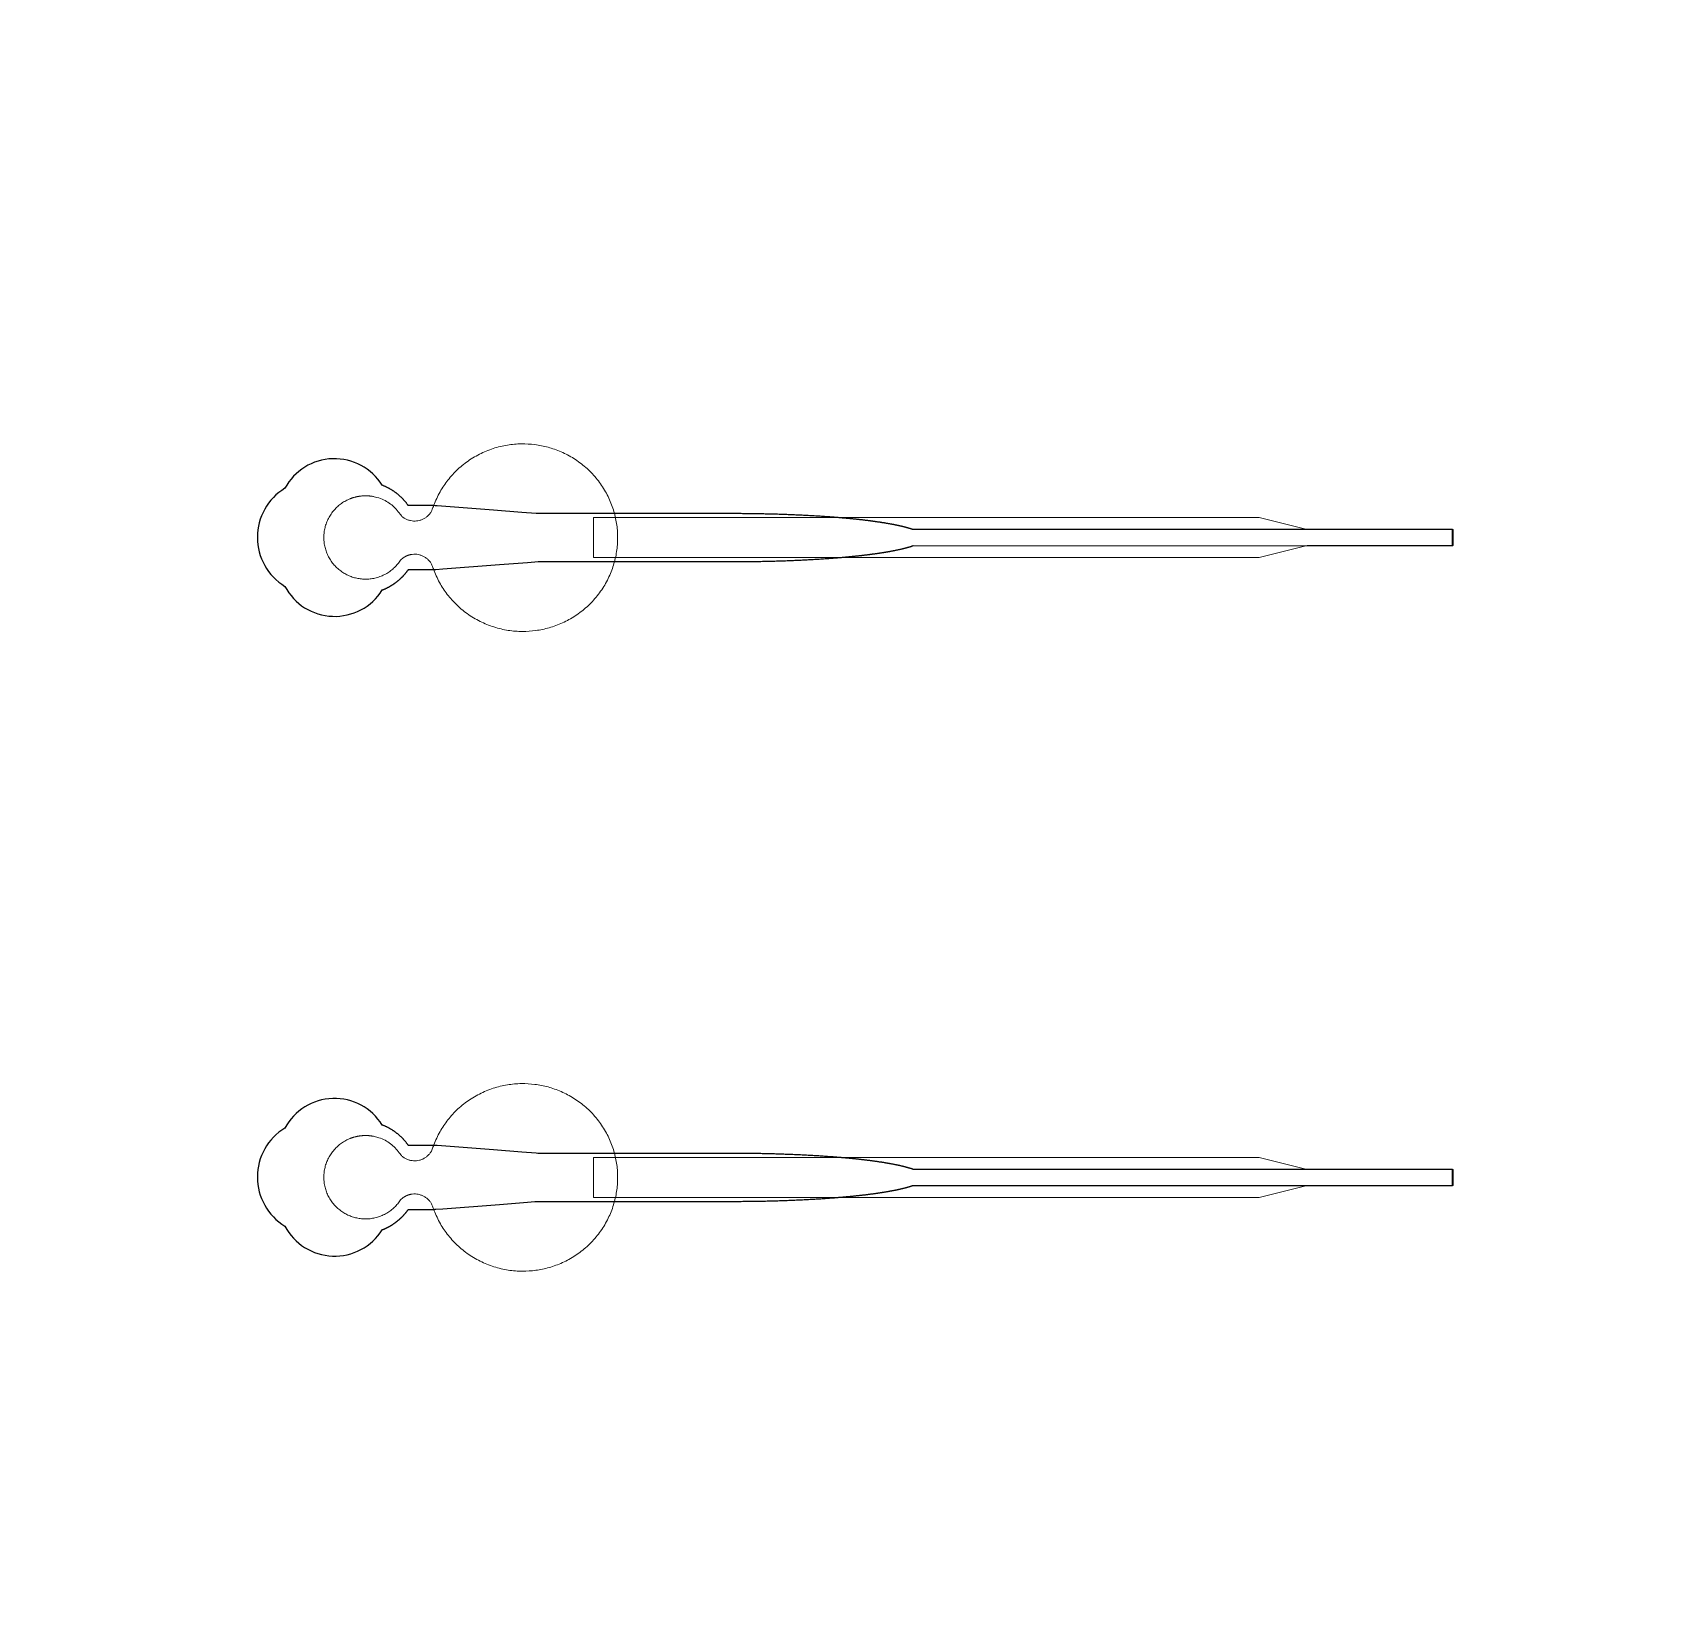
# Model space of a CAD drawing. Header units: inches. Extents: x -52997 to 52003, y -52254 to 52746.
# Drawn here: x 17342 to 22411, y -1513 to 3389 of the extents above; entities that cross this region are included whole.
import ezdxf

# ---------------------------------------------------------------- set-up
doc = ezdxf.new("R2010")
doc.units = ezdxf.units.IN
doc.header["$MEASUREMENT"] = 0
doc.layers.add('1', color=1, linetype='Continuous')
doc.layers.add('2', color=140, linetype='Continuous', lineweight=0)
doc.layers.add('3', color=90, linetype='Continuous', lineweight=0)

msp = doc.modelspace()

# ---------------------------------------------------------------- linework, layer by layer
at = {"layer": '1'}
for points in [[(-16283.4, -47485.7), (0, -47485.7), (16283.4, -47485.7, 5.999107)], [(-16250, -47285.7), (0, -47285.7), (16250, -47285.7, 5.986812)], [(-13685.8, -45485.7), (0, -45485.7), (13685.8, -45485.7, 6.794322)], [(18435, 1646.4), (18435.3, 1646.6), (18436.2, 1646.9), (18437, 1647.2), (18437.9, 1647.6), (18438.7, 1647.9), (18439.6, 1648.2), (18440.4, 1648.6), (18441.3, 1649), (18442.1, 1649.3), (18443, 1649.7), (18443.8, 1650.1), (18444.7, 1650.5), (18445.5, 1650.9), (18446.4, 1651.3), (18447.3, 1651.7), (18448.1, 1652.1), (18449, 1652.5), (18449.8, 1652.9), (18450.7, 1653.4), (18451.5, 1653.8), (18452.4, 1654.2), (18453.3, 1654.7), (18454.1, 1655.1), (18455, 1655.6), (18455.8, 1656.1), (18456.7, 1656.5), (18457.5, 1657), (18458.4, 1657.5), (18459.3, 1658), (18460.1, 1658.5), (18461, 1659), (18461.8, 1659.5), (18462.7, 1660), (18463.5, 1660.5), (18464.4, 1661), (18465.2, 1661.6), (18466.1, 1662.1), (18466.9, 1662.7), (18467.8, 1663.2), (18468.6, 1663.8), (18469.4, 1664.3), (18470.3, 1664.9), (18471.1, 1665.4), (18471.9, 1666), (18472.8, 1666.6), (18473.6, 1667.2), (18474.4, 1667.8), (18475.3, 1668.4), (18476.1, 1669), (18476.9, 1669.6), (18477.7, 1670.2), (18478.5, 1670.8), (18479.3, 1671.4), (18480.1, 1672), (18480.9, 1672.7), (18481.8, 1673.3), (18482.5, 1673.9), (18483.3, 1674.6), (18484.1, 1675.2), (18484.9, 1675.9), (18485.7, 1676.5), (18486.5, 1677.2), (18487.3, 1677.8), (18488, 1678.5), (18488.8, 1679.2), (18489.6, 1679.9), (18490.3, 1680.5), (18491.1, 1681.2), (18491.8, 1681.9), (18492.6, 1682.6), (18493.3, 1683.3), (18494.1, 1684), (18494.8, 1684.7), (18495.5, 1685.4), (18496.3, 1686.1), (18497, 1686.8), (18497.7, 1687.5), (18498.4, 1688.3), (18499.1, 1689), (18499.8, 1689.7), (18500.5, 1690.4), (18501.2, 1691.2), (18501.9, 1691.9), (18502.6, 1692.6), (18503.2, 1693.4), (18503.9, 1694.1), (18504.6, 1694.8), (18505.2, 1695.6), (18505.9, 1696.3), (18506.5, 1697.1), (18507.1, 1697.8), (18507.8, 1698.6), (18508.4, 1699.3), (18509, 1700.1), (18509.6, 1700.9), (18510.3, 1701.6), (18510.9, 1702.4), (18511.5, 1703.1), (18512, 1703.9), (18512.6, 1704.7), (18513.2, 1705.4), (18513.8, 1706.2), (18514.3, 1707), (18514.9, 1707.7), (18515.5, 1708.5), (18516, 1709.3), (18516.5, 1710), (18560.1, 1710), (18581.9, 1710), (18592.8, 1710), (18595.6, 1710), (18596.9, 1710), (18597, 1710), (18597, 1710), (18597, 1710), (18597, 1710), (18597, 1710.1), (18597.1, 1710.1), (18597.4, 1710.1), (18598.1, 1710.1), (18599.5, 1710.2), (18602.3, 1710.5), (18624.3, 1712.1), (18801, 1725.7), (18889.3, 1732.5), (18911.4, 1734.2), (18922.4, 1735), (18922.8, 1735), (18922.9, 1735), (18922.9, 1735), (18922.9, 1735), (18923, 1735), (18923.4, 1735), (19183.9, 1735), (19190.2, 1735), (19202.8, 1735), (19303.3, 1735), (19504.3, 1735), (19516.9, 1735), (19523.1, 1735), (19526.3, 1735), (19527.9, 1735), (19528.2, 1735), (19528.4, 1735), (19528.5, 1735), (19528.6, 1735), (19528.6, 1735), (19528.6, 1735), (19529.2, 1735), (19533.8, 1735.1), (19538.4, 1735.1), (19543, 1735.1), (19547.6, 1735.1), (19552.3, 1735.1), (19556.9, 1735.1), (19561.6, 1735.2), (19566.3, 1735.2), (19571, 1735.2), (19575.7, 1735.3), (19580.4, 1735.3), (19585.1, 1735.4), (19589.9, 1735.4), (19594.6, 1735.5), (19599.3, 1735.6), (19604.1, 1735.6), (19608.9, 1735.7), (19613.7, 1735.8), (19618.4, 1735.9), (19623.2, 1736), (19628, 1736.1), (19632.8, 1736.2), (19637.6, 1736.3), (19642.4, 1736.4), (19647.3, 1736.5), (19652.1, 1736.7), (19656.9, 1736.8), (19661.7, 1736.9), (19666.6, 1737.1), (19671.4, 1737.2), (19676.2, 1737.4), (19681.1, 1737.5), (19685.9, 1737.7), (19690.7, 1737.8), (19695.6, 1738), (19700.4, 1738.2), (19705.2, 1738.4), (19710, 1738.6), (19714.9, 1738.8), (19719.7, 1739), (19724.5, 1739.2), (19729.3, 1739.4), (19734.1, 1739.6), (19738.9, 1739.8), (19743.7, 1740), (19748.5, 1740.3), (19753.3, 1740.5), (19758, 1740.7), (19762.8, 1741), (19767.5, 1741.3), (19772.3, 1741.5), (19777, 1741.8), (19781.7, 1742), (19786.4, 1742.3), (19791.1, 1742.6), (19795.8, 1742.9), (19800.5, 1743.2), (19805.1, 1743.5), (19809.8, 1743.8), (19814.4, 1744.1), (19819, 1744.4), (19823.6, 1744.7), (19828.2, 1745.1), (19830.4, 1745.2), (19832.7, 1745.4), (19835, 1745.6), (19837.3, 1745.7), (19839.5, 1745.9), (19841.8, 1746.1), (19844, 1746.2), (19846.3, 1746.4), (19848.5, 1746.6), (19850.7, 1746.8), (19853, 1747), (19855.2, 1747.1), (19857.4, 1747.3), (19859.6, 1747.5), (19861.8, 1747.7), (19864.1, 1747.9), (19866.3, 1748.1), (19868.4, 1748.2), (19870.6, 1748.4), (19872.8, 1748.6), (19875, 1748.8), (19877.2, 1749), (19879.3, 1749.2), (19881.5, 1749.4), (19883.6, 1749.6), (19885.8, 1749.8), (19887.9, 1750), (19890, 1750.2), (19892.2, 1750.4), (19894.3, 1750.6), (19896.4, 1750.8), (19898.5, 1751), (19900.6, 1751.2), (19902.7, 1751.4), (19904.8, 1751.6), (19906.8, 1751.8), (19908.9, 1752), (19911, 1752.3), (19913, 1752.5), (19915.1, 1752.7), (19917.1, 1752.9), (19919.2, 1753.1), (19921.2, 1753.3), (19923.2, 1753.6), (19925.2, 1753.8), (19927.2, 1754), (19929.2, 1754.2), (19931.2, 1754.4), (19933.2, 1754.7), (19935.2, 1754.9), (19937.1, 1755.1), (19939.1, 1755.3), (19941, 1755.6), (19943, 1755.8), (19944.9, 1756), (19946.8, 1756.3), (19948.7, 1756.5), (19950.7, 1756.7), (19952.6, 1757), (19954.4, 1757.2), (19956.3, 1757.5), (19958.2, 1757.7), (19960.1, 1757.9), (19961.9, 1758.2), (19963.8, 1758.4), (19965.6, 1758.7), (19967.4, 1758.9), (19969.3, 1759.1), (19971.1, 1759.4), (19972.9, 1759.6), (19974.7, 1759.9), (19976.5, 1760.1), (19978.2, 1760.4), (19980, 1760.6), (19981.8, 1760.9), (19983.5, 1761.1), (19985.2, 1761.4), (19987, 1761.7), (19988.7, 1761.9), (19990.4, 1762.2), (19992.1, 1762.4), (19993.8, 1762.7), (19995.5, 1762.9), (19997.2, 1763.2), (19998.8, 1763.5), (20000.5, 1763.7), (20002.1, 1764), (20003.7, 1764.2), (20005.4, 1764.5), (20007, 1764.8), (20008.6, 1765), (20010.2, 1765.3), (20011.8, 1765.6), (20013.3, 1765.8), (20014.9, 1766.1), (20016.5, 1766.4), (20018, 1766.7), (20019.5, 1766.9), (20021, 1767.2), (20022.6, 1767.5), (20024.1, 1767.7), (20025.6, 1768), (20027, 1768.3), (20028.5, 1768.6), (20030, 1768.8), (20031.4, 1769.1), (20032.9, 1769.4), (20034.3, 1769.7), (20035.7, 1770), (20037.1, 1770.2), (20038.5, 1770.5), (20039.9, 1770.8), (20041.3, 1771.1), (20042.6, 1771.4), (20044, 1771.6), (20045.3, 1771.9), (20046.7, 1772.2), (20048, 1772.5), (20049.3, 1772.8), (20050.6, 1773.1), (20051.9, 1773.4), (20053.2, 1773.6), (20054.4, 1773.9), (20055.7, 1774.2), (20057, 1774.5), (20058.2, 1774.8), (20059.4, 1775.1), (20060.6, 1775.4), (20061.8, 1775.7), (20063, 1776), (20064.2, 1776.2), (20065.4, 1776.5), (20066.5, 1776.8), (20067.7, 1777.1), (20068.8, 1777.4), (20069.9, 1777.7), (20071.1, 1778), (20072.2, 1778.3), (20073.3, 1778.6), (20074.3, 1778.9), (20075.4, 1779.2), (20076.5, 1779.5), (20077.5, 1779.8), (20078.6, 1780.1), (20079.6, 1780.4), (20080.6, 1780.7), (20081.6, 1781), (20082.6, 1781.2), (20083.6, 1781.5), (20084.6, 1781.8), (20085.5, 1782.1), (20086.5, 1782.4), (20087.4, 1782.7), (20088.3, 1783), (20089.3, 1783.3), (20090.2, 1783.6), (20091.1, 1783.9), (20091.9, 1784.2), (20092.8, 1784.5), (20094.2, 1785), (21779.9, 1784.8), (21779.9, 1835), (20094.3, 1835), (20094, 1835.1), (20093.2, 1835.4), (20092.3, 1835.8), (20091.4, 1836.1), (20090.5, 1836.4), (20089.6, 1836.7), (20088.7, 1837), (20087.8, 1837.3), (20086.8, 1837.6), (20085.9, 1837.8), (20084.9, 1838.1), (20083.9, 1838.4), (20083, 1838.7), (20082, 1839), (20081, 1839.3), (20079.9, 1839.6), (20078.9, 1839.9), (20077.9, 1840.2), (20076.8, 1840.5), (20075.8, 1840.8), (20074.7, 1841.1), (20073.6, 1841.4), (20072.5, 1841.7), (20071.4, 1842), (20070.3, 1842.3), (20069.2, 1842.6), (20068, 1842.9), (20066.9, 1843.2), (20065.7, 1843.5), (20064.6, 1843.8), (20063.4, 1844.1), (20062.2, 1844.4), (20061, 1844.6), (20059.8, 1844.9), (20058.5, 1845.2), (20057.3, 1845.5), (20056.1, 1845.8), (20054.8, 1846.1), (20053.5, 1846.4), (20052.3, 1846.7), (20051, 1847), (20049.7, 1847.2), (20048.4, 1847.5), (20047, 1847.8), (20045.7, 1848.1), (20044.3, 1848.4), (20043, 1848.7), (20041.6, 1848.9), (20040.3, 1849.2), (20038.9, 1849.5), (20037.5, 1849.8), (20036.1, 1850.1), (20034.6, 1850.3), (20033.2, 1850.6), (20031.8, 1850.9), (20030.3, 1851.2), (20028.9, 1851.5), (20027.4, 1851.7), (20025.9, 1852), (20024.4, 1852.3), (20022.9, 1852.6), (20021.4, 1852.8), (20019.9, 1853.1), (20018.3, 1853.4), (20016.8, 1853.7), (20015.3, 1853.9), (20013.7, 1854.2), (20012.1, 1854.5), (20010.5, 1854.7), (20008.9, 1855), (20007.3, 1855.3), (20005.7, 1855.5), (20004.1, 1855.8), (20002.5, 1856.1), (20000.8, 1856.3), (19999.2, 1856.6), (19997.5, 1856.8), (19995.8, 1857.1), (19994.2, 1857.4), (19992.5, 1857.6), (19990.8, 1857.9), (19989.1, 1858.1), (19987.3, 1858.4), (19985.6, 1858.6), (19983.9, 1858.9), (19982.1, 1859.2), (19980.4, 1859.4), (19978.6, 1859.7), (19976.8, 1859.9), (19975, 1860.2), (19973.2, 1860.4), (19971.4, 1860.7), (19969.6, 1860.9), (19967.8, 1861.1), (19966, 1861.4), (19964.1, 1861.6), (19962.3, 1861.9), (19960.4, 1862.1), (19958.6, 1862.4), (19956.7, 1862.6), (19954.8, 1862.8), (19952.9, 1863.1), (19951, 1863.3), (19949.1, 1863.5), (19947.2, 1863.8), (19945.3, 1864), (19943.4, 1864.2), (19941.4, 1864.5), (19939.5, 1864.7), (19937.5, 1864.9), (19935.6, 1865.2), (19933.6, 1865.4), (19931.6, 1865.6), (19929.6, 1865.8), (19927.6, 1866.1), (19925.6, 1866.3), (19923.6, 1866.5), (19921.6, 1866.7), (19919.6, 1866.9), (19917.6, 1867.2), (19915.5, 1867.4), (19913.5, 1867.6), (19911.4, 1867.8), (19909.4, 1868), (19907.3, 1868.2), (19905.2, 1868.4), (19903.1, 1868.6), (19901.1, 1868.9), (19899, 1869.1), (19896.9, 1869.3), (19894.7, 1869.5), (19892.6, 1869.7), (19890.5, 1869.9), (19888.4, 1870.1), (19886.3, 1870.3), (19884.1, 1870.5), (19882, 1870.7), (19879.8, 1870.9), (19877.7, 1871.1), (19875.5, 1871.2), (19873.3, 1871.4), (19871.1, 1871.6), (19869, 1871.8), (19866.8, 1872), (19864.6, 1872.2), (19862.4, 1872.4), (19860.2, 1872.6), (19858, 1872.7), (19855.8, 1872.9), (19853.5, 1873.1), (19851.3, 1873.3), (19849.1, 1873.5), (19846.8, 1873.6), (19844.6, 1873.8), (19842.4, 1874), (19840.1, 1874.2), (19837.9, 1874.3), (19835.6, 1874.5), (19833.3, 1874.7), (19831.1, 1874.8), (19826.5, 1875.2), (19821.9, 1875.5), (19817.4, 1875.8), (19812.8, 1876.1), (19808.1, 1876.4), (19803.5, 1876.7), (19798.9, 1877), (19794.2, 1877.3), (19789.5, 1877.6), (19784.9, 1877.9), (19780.2, 1878.1), (19775.5, 1878.4), (19770.7, 1878.7), (19766, 1878.9), (19761.3, 1879.2), (19756.5, 1879.4), (19751.8, 1879.7), (19747, 1879.9), (19742.2, 1880.1), (19737.5, 1880.4), (19732.7, 1880.6), (19727.9, 1880.8), (19723.1, 1881), (19718.3, 1881.2), (19713.5, 1881.4), (19708.7, 1881.6), (19703.9, 1881.8), (19699.1, 1882), (19694.3, 1882.1), (19689.5, 1882.3), (19684.7, 1882.5), (19679.9, 1882.6), (19675, 1882.8), (19670.2, 1882.9), (19665.4, 1883.1), (19660.6, 1883.2), (19655.8, 1883.3), (19651, 1883.5), (19646.2, 1883.6), (19641.5, 1883.7), (19636.7, 1883.8), (19631.9, 1883.9), (19627.1, 1884), (19622.3, 1884.1), (19617.6, 1884.2), (19612.8, 1884.3), (19608.1, 1884.4), (19603.4, 1884.5), (19598.6, 1884.5), (19593.9, 1884.6), (19589.2, 1884.7), (19584.5, 1884.7), (19579.8, 1884.8), (19575.1, 1884.8), (19570.4, 1884.9), (19565.8, 1884.9), (19561.1, 1884.9), (19556.5, 1885), (19551.9, 1885), (19547.3, 1885), (19542.7, 1885), (19540.4, 1885), (19539.8, 1885), (19539.5, 1885), (19539.4, 1885), (19539.2, 1885), (19537.6, 1885), (19531.2, 1885), (19518.5, 1885), (19467.5, 1885), (19263.5, 1885), (19212.6, 1885), (19187.1, 1885), (19180.7, 1885), (19179.1, 1885), (18923.3, 1885), (18922.9, 1885), (18922.9, 1885), (18922.9, 1885), (18922.8, 1885), (18922.7, 1885), (18922.4, 1885.1), (18921, 1885.2), (18915.5, 1885.6), (18871.3, 1889), (18783, 1895.8), (18606.4, 1909.3), (18600.8, 1909.8), (18598.1, 1910), (18597.4, 1910), (18597, 1910), (18597, 1910), (18597, 1910), (18597, 1910), (18597, 1910), (18596.9, 1910), (18596.9, 1910), (18596.6, 1910), (18593.8, 1910), (18588.4, 1910), (18577.5, 1910), (18555.7, 1910), (18533.9, 1910), (18523, 1910), (18517.6, 1910), (18516.9, 1910), (18516.7, 1910), (18516.6, 1910), (18516.6, 1910), (18516.6, 1910), (18516.5, 1910), (18516.5, 1910.1), (18516.1, 1910.6), (18515.3, 1911.8), (18514.5, 1912.9), (18513.7, 1914), (18512.9, 1915.1), (18512, 1916.2), (18511.2, 1917.4), (18510.3, 1918.5), (18509.4, 1919.6), (18508.5, 1920.7), (18507.6, 1921.8), (18506.7, 1922.9), (18505.7, 1924), (18504.8, 1925.1), (18503.8, 1926.2), (18502.8, 1927.3), (18501.8, 1928.3), (18500.8, 1929.4), (18499.8, 1930.5), (18498.8, 1931.6), (18497.8, 1932.6), (18496.7, 1933.7), (18495.6, 1934.7), (18494.6, 1935.8), (18493.5, 1936.8), (18492.4, 1937.8), (18491.3, 1938.9), (18490.1, 1939.9), (18489, 1940.9), (18487.9, 1941.9), (18486.7, 1942.9), (18485.5, 1943.9), (18484.4, 1944.9), (18483.2, 1945.8), (18482, 1946.8), (18480.8, 1947.7), (18479.5, 1948.7), (18478.3, 1949.6), (18477.1, 1950.6), (18475.8, 1951.5), (18474.6, 1952.4), (18473.3, 1953.3), (18472, 1954.2), (18470.7, 1955.1), (18469.4, 1955.9), (18468.1, 1956.8), (18466.8, 1957.6), (18465.5, 1958.5), (18464.2, 1959.3), (18462.8, 1960.1), (18461.5, 1960.9), (18460.1, 1961.7), (18458.8, 1962.5), (18457.4, 1963.2), (18456.1, 1964), (18454.7, 1964.7), (18453.3, 1965.5), (18451.9, 1966.2), (18450.5, 1966.9), (18449.1, 1967.6), (18447.7, 1968.2), (18446.3, 1968.9), (18444.9, 1969.6), (18443.5, 1970.2), (18442, 1970.8), (18440.6, 1971.4), (18439.2, 1972), (18437.8, 1972.6), (18436.3, 1973.2), (18435.1, 1973.6, 0.576044), (18130.5, 1964.3, 0.560065), (18130.5, 1657.8, 0.578435)], [(18435, -353.6), (18435.3, -353.4), (18436.2, -353.1), (18437, -352.8), (18437.9, -352.4), (18438.7, -352.1), (18439.6, -351.8), (18440.4, -351.4), (18441.3, -351), (18442.1, -350.7), (18443, -350.3), (18443.8, -349.9), (18444.7, -349.5), (18445.5, -349.1), (18446.4, -348.7), (18447.3, -348.3), (18448.1, -347.9), (18449, -347.5), (18449.8, -347.1), (18450.7, -346.6), (18451.5, -346.2), (18452.4, -345.8), (18453.3, -345.3), (18454.1, -344.9), (18455, -344.4), (18455.8, -343.9), (18456.7, -343.5), (18457.5, -343), (18458.4, -342.5), (18459.3, -342), (18460.1, -341.5), (18461, -341), (18461.8, -340.5), (18462.7, -340), (18463.5, -339.5), (18464.4, -339), (18465.2, -338.4), (18466.1, -337.9), (18466.9, -337.3), (18467.8, -336.8), (18468.6, -336.2), (18469.4, -335.7), (18470.3, -335.1), (18471.1, -334.6), (18471.9, -334), (18472.8, -333.4), (18473.6, -332.8), (18474.4, -332.2), (18475.3, -331.6), (18476.1, -331), (18476.9, -330.4), (18477.7, -329.8), (18478.5, -329.2), (18479.3, -328.6), (18480.1, -328), (18480.9, -327.3), (18481.8, -326.7), (18482.5, -326.1), (18483.3, -325.4), (18484.1, -324.8), (18484.9, -324.1), (18485.7, -323.5), (18486.5, -322.8), (18487.3, -322.2), (18488, -321.5), (18488.8, -320.8), (18489.6, -320.1), (18490.3, -319.5), (18491.1, -318.8), (18491.8, -318.1), (18492.6, -317.4), (18493.3, -316.7), (18494.1, -316), (18494.8, -315.3), (18495.5, -314.6), (18496.3, -313.9), (18497, -313.2), (18497.7, -312.5), (18498.4, -311.7), (18499.1, -311), (18499.8, -310.3), (18500.5, -309.6), (18501.2, -308.8), (18501.9, -308.1), (18502.6, -307.4), (18503.2, -306.6), (18503.9, -305.9), (18504.6, -305.2), (18505.2, -304.4), (18505.9, -303.7), (18506.5, -302.9), (18507.1, -302.2), (18507.8, -301.4), (18508.4, -300.7), (18509, -299.9), (18509.6, -299.1), (18510.3, -298.4), (18510.9, -297.6), (18511.5, -296.9), (18512, -296.1), (18512.6, -295.3), (18513.2, -294.6), (18513.8, -293.8), (18514.3, -293), (18514.9, -292.3), (18515.5, -291.5), (18516, -290.7), (18516.5, -290), (18560.1, -290), (18581.9, -290), (18592.8, -290), (18595.6, -290), (18596.9, -290), (18597, -290), (18597, -290), (18597, -290), (18597, -290), (18597, -289.9), (18597.1, -289.9), (18597.4, -289.9), (18598.1, -289.9), (18599.5, -289.8), (18602.3, -289.5), (18624.3, -287.9), (18801, -274.3), (18889.3, -267.5), (18911.4, -265.8), (18922.4, -265), (18922.8, -265), (18922.9, -265), (18922.9, -265), (18922.9, -265), (18923, -265), (18923.4, -265), (19183.9, -265), (19190.2, -265), (19202.8, -265), (19303.3, -265), (19504.3, -265), (19516.9, -265), (19523.1, -265), (19526.3, -265), (19527.9, -265), (19528.2, -265), (19528.4, -265), (19528.5, -265), (19528.6, -265), (19528.6, -265), (19528.6, -265), (19529.2, -265), (19533.8, -264.9), (19538.4, -264.9), (19543, -264.9), (19547.6, -264.9), (19552.3, -264.9), (19556.9, -264.9), (19561.6, -264.8), (19566.3, -264.8), (19571, -264.8), (19575.7, -264.7), (19580.4, -264.7), (19585.1, -264.6), (19589.9, -264.6), (19594.6, -264.5), (19599.3, -264.4), (19604.1, -264.4), (19608.9, -264.3), (19613.7, -264.2), (19618.4, -264.1), (19623.2, -264), (19628, -263.9), (19632.8, -263.8), (19637.6, -263.7), (19642.4, -263.6), (19647.3, -263.5), (19652.1, -263.3), (19656.9, -263.2), (19661.7, -263.1), (19666.6, -262.9), (19671.4, -262.8), (19676.2, -262.6), (19681.1, -262.5), (19685.9, -262.3), (19690.7, -262.2), (19695.6, -262), (19700.4, -261.8), (19705.2, -261.6), (19710, -261.4), (19714.9, -261.2), (19719.7, -261), (19724.5, -260.8), (19729.3, -260.6), (19734.1, -260.4), (19738.9, -260.2), (19743.7, -260), (19748.5, -259.7), (19753.3, -259.5), (19758, -259.3), (19762.8, -259), (19767.5, -258.7), (19772.3, -258.5), (19777, -258.2), (19781.7, -258), (19786.4, -257.7), (19791.1, -257.4), (19795.8, -257.1), (19800.5, -256.8), (19805.1, -256.5), (19809.8, -256.2), (19814.4, -255.9), (19819, -255.6), (19823.6, -255.3), (19828.2, -254.9), (19830.4, -254.8), (19832.7, -254.6), (19835, -254.4), (19837.3, -254.3), (19839.5, -254.1), (19841.8, -253.9), (19844, -253.8), (19846.3, -253.6), (19848.5, -253.4), (19850.7, -253.2), (19853, -253), (19855.2, -252.9), (19857.4, -252.7), (19859.6, -252.5), (19861.8, -252.3), (19864.1, -252.1), (19866.3, -251.9), (19868.4, -251.8), (19870.6, -251.6), (19872.8, -251.4), (19875, -251.2), (19877.2, -251), (19879.3, -250.8), (19881.5, -250.6), (19883.6, -250.4), (19885.8, -250.2), (19887.9, -250), (19890, -249.8), (19892.2, -249.6), (19894.3, -249.4), (19896.4, -249.2), (19898.5, -249), (19900.6, -248.8), (19902.7, -248.6), (19904.8, -248.4), (19906.8, -248.2), (19908.9, -248), (19911, -247.7), (19913, -247.5), (19915.1, -247.3), (19917.1, -247.1), (19919.2, -246.9), (19921.2, -246.7), (19923.2, -246.4), (19925.2, -246.2), (19927.2, -246), (19929.2, -245.8), (19931.2, -245.6), (19933.2, -245.3), (19935.2, -245.1), (19937.1, -244.9), (19939.1, -244.7), (19941, -244.4), (19943, -244.2), (19944.9, -244), (19946.8, -243.7), (19948.7, -243.5), (19950.7, -243.3), (19952.6, -243), (19954.4, -242.8), (19956.3, -242.5), (19958.2, -242.3), (19960.1, -242.1), (19961.9, -241.8), (19963.8, -241.6), (19965.6, -241.3), (19967.4, -241.1), (19969.3, -240.9), (19971.1, -240.6), (19972.9, -240.4), (19974.7, -240.1), (19976.5, -239.9), (19978.2, -239.6), (19980, -239.4), (19981.8, -239.1), (19983.5, -238.9), (19985.2, -238.6), (19987, -238.3), (19988.7, -238.1), (19990.4, -237.8), (19992.1, -237.6), (19993.8, -237.3), (19995.5, -237.1), (19997.2, -236.8), (19998.8, -236.5), (20000.5, -236.3), (20002.1, -236), (20003.7, -235.8), (20005.4, -235.5), (20007, -235.2), (20008.6, -235), (20010.2, -234.7), (20011.8, -234.4), (20013.3, -234.2), (20014.9, -233.9), (20016.5, -233.6), (20018, -233.3), (20019.5, -233.1), (20021, -232.8), (20022.6, -232.5), (20024.1, -232.3), (20025.6, -232), (20027, -231.7), (20028.5, -231.4), (20030, -231.2), (20031.4, -230.9), (20032.9, -230.6), (20034.3, -230.3), (20035.7, -230), (20037.1, -229.8), (20038.5, -229.5), (20039.9, -229.2), (20041.3, -228.9), (20042.6, -228.6), (20044, -228.4), (20045.3, -228.1), (20046.7, -227.8), (20048, -227.5), (20049.3, -227.2), (20050.6, -226.9), (20051.9, -226.6), (20053.2, -226.4), (20054.4, -226.1), (20055.7, -225.8), (20057, -225.5), (20058.2, -225.2), (20059.4, -224.9), (20060.6, -224.6), (20061.8, -224.3), (20063, -224), (20064.2, -223.8), (20065.4, -223.5), (20066.5, -223.2), (20067.7, -222.9), (20068.8, -222.6), (20069.9, -222.3), (20071.1, -222), (20072.2, -221.7), (20073.3, -221.4), (20074.3, -221.1), (20075.4, -220.8), (20076.5, -220.5), (20077.5, -220.2), (20078.6, -219.9), (20079.6, -219.6), (20080.6, -219.3), (20081.6, -219), (20082.6, -218.8), (20083.6, -218.5), (20084.6, -218.2), (20085.5, -217.9), (20086.5, -217.6), (20087.4, -217.3), (20088.3, -217), (20089.3, -216.7), (20090.2, -216.4), (20091.1, -216.1), (20091.9, -215.8), (20092.8, -215.5), (20094.2, -215), (21779.9, -215.2), (21779.9, -165), (20094.3, -165), (20094, -164.9), (20093.2, -164.6), (20092.3, -164.2), (20091.4, -163.9), (20090.5, -163.6), (20089.6, -163.3), (20088.7, -163), (20087.8, -162.7), (20086.8, -162.4), (20085.9, -162.2), (20084.9, -161.9), (20083.9, -161.6), (20083, -161.3), (20082, -161), (20081, -160.7), (20079.9, -160.4), (20078.9, -160.1), (20077.9, -159.8), (20076.8, -159.5), (20075.8, -159.2), (20074.7, -158.9), (20073.6, -158.6), (20072.5, -158.3), (20071.4, -158), (20070.3, -157.7), (20069.2, -157.4), (20068, -157.1), (20066.9, -156.8), (20065.7, -156.5), (20064.6, -156.2), (20063.4, -155.9), (20062.2, -155.6), (20061, -155.4), (20059.8, -155.1), (20058.5, -154.8), (20057.3, -154.5), (20056.1, -154.2), (20054.8, -153.9), (20053.5, -153.6), (20052.3, -153.3), (20051, -153), (20049.7, -152.8), (20048.4, -152.5), (20047, -152.2), (20045.7, -151.9), (20044.3, -151.6), (20043, -151.3), (20041.6, -151.1), (20040.3, -150.8), (20038.9, -150.5), (20037.5, -150.2), (20036.1, -149.9), (20034.6, -149.7), (20033.2, -149.4), (20031.8, -149.1), (20030.3, -148.8), (20028.9, -148.5), (20027.4, -148.3), (20025.9, -148), (20024.4, -147.7), (20022.9, -147.4), (20021.4, -147.2), (20019.9, -146.9), (20018.3, -146.6), (20016.8, -146.3), (20015.3, -146.1), (20013.7, -145.8), (20012.1, -145.5), (20010.5, -145.3), (20008.9, -145), (20007.3, -144.7), (20005.7, -144.5), (20004.1, -144.2), (20002.5, -143.9), (20000.8, -143.7), (19999.2, -143.4), (19997.5, -143.2), (19995.8, -142.9), (19994.2, -142.6), (19992.5, -142.4), (19990.8, -142.1), (19989.1, -141.9), (19987.3, -141.6), (19985.6, -141.4), (19983.9, -141.1), (19982.1, -140.8), (19980.4, -140.6), (19978.6, -140.3), (19976.8, -140.1), (19975, -139.8), (19973.2, -139.6), (19971.4, -139.3), (19969.6, -139.1), (19967.8, -138.9), (19966, -138.6), (19964.1, -138.4), (19962.3, -138.1), (19960.4, -137.9), (19958.6, -137.6), (19956.7, -137.4), (19954.8, -137.2), (19952.9, -136.9), (19951, -136.7), (19949.1, -136.5), (19947.2, -136.2), (19945.3, -136), (19943.4, -135.8), (19941.4, -135.5), (19939.5, -135.3), (19937.5, -135.1), (19935.6, -134.8), (19933.6, -134.6), (19931.6, -134.4), (19929.6, -134.2), (19927.6, -133.9), (19925.6, -133.7), (19923.6, -133.5), (19921.6, -133.3), (19919.6, -133.1), (19917.6, -132.8), (19915.5, -132.6), (19913.5, -132.4), (19911.4, -132.2), (19909.4, -132), (19907.3, -131.8), (19905.2, -131.6), (19903.1, -131.4), (19901.1, -131.1), (19899, -130.9), (19896.9, -130.7), (19894.7, -130.5), (19892.6, -130.3), (19890.5, -130.1), (19888.4, -129.9), (19886.3, -129.7), (19884.1, -129.5), (19882, -129.3), (19879.8, -129.1), (19877.7, -128.9), (19875.5, -128.8), (19873.3, -128.6), (19871.1, -128.4), (19869, -128.2), (19866.8, -128), (19864.6, -127.8), (19862.4, -127.6), (19860.2, -127.4), (19858, -127.3), (19855.8, -127.1), (19853.5, -126.9), (19851.3, -126.7), (19849.1, -126.5), (19846.8, -126.4), (19844.6, -126.2), (19842.4, -126), (19840.1, -125.8), (19837.9, -125.7), (19835.6, -125.5), (19833.3, -125.3), (19831.1, -125.2), (19826.5, -124.8), (19821.9, -124.5), (19817.4, -124.2), (19812.8, -123.9), (19808.1, -123.6), (19803.5, -123.3), (19798.9, -123), (19794.2, -122.7), (19789.5, -122.4), (19784.9, -122.1), (19780.2, -121.9), (19775.5, -121.6), (19770.7, -121.3), (19766, -121.1), (19761.3, -120.8), (19756.5, -120.6), (19751.8, -120.3), (19747, -120.1), (19742.2, -119.9), (19737.5, -119.6), (19732.7, -119.4), (19727.9, -119.2), (19723.1, -119), (19718.3, -118.8), (19713.5, -118.6), (19708.7, -118.4), (19703.9, -118.2), (19699.1, -118), (19694.3, -117.9), (19689.5, -117.7), (19684.7, -117.5), (19679.9, -117.4), (19675, -117.2), (19670.2, -117.1), (19665.4, -116.9), (19660.6, -116.8), (19655.8, -116.7), (19651, -116.5), (19646.2, -116.4), (19641.5, -116.3), (19636.7, -116.2), (19631.9, -116.1), (19627.1, -116), (19622.3, -115.9), (19617.6, -115.8), (19612.8, -115.7), (19608.1, -115.6), (19603.4, -115.5), (19598.6, -115.5), (19593.9, -115.4), (19589.2, -115.3), (19584.5, -115.3), (19579.8, -115.2), (19575.1, -115.2), (19570.4, -115.1), (19565.8, -115.1), (19561.1, -115.1), (19556.5, -115), (19551.9, -115), (19547.3, -115), (19542.7, -115), (19540.4, -115), (19539.8, -115), (19539.5, -115), (19539.4, -115), (19539.2, -115), (19537.6, -115), (19531.2, -115), (19518.5, -115), (19467.5, -115), (19263.5, -115), (19212.6, -115), (19187.1, -115), (19180.7, -115), (19179.1, -115), (18923.3, -115), (18922.9, -115), (18922.9, -115), (18922.9, -115), (18922.8, -115), (18922.7, -115), (18922.4, -114.9), (18921, -114.8), (18915.5, -114.4), (18871.3, -111), (18783, -104.2), (18606.4, -90.7), (18600.8, -90.2), (18598.1, -90), (18597.4, -90), (18597, -90), (18597, -90), (18597, -90), (18597, -90), (18597, -90), (18596.9, -90), (18596.9, -90), (18596.6, -90), (18593.8, -90), (18588.4, -90), (18577.5, -90), (18555.7, -90), (18533.9, -90), (18523, -90), (18517.6, -90), (18516.9, -90), (18516.7, -90), (18516.6, -90), (18516.6, -90), (18516.6, -90), (18516.5, -90), (18516.5, -89.9), (18516.1, -89.4), (18515.3, -88.2), (18514.5, -87.1), (18513.7, -86), (18512.9, -84.9), (18512, -83.8), (18511.2, -82.6), (18510.3, -81.5), (18509.4, -80.4), (18508.5, -79.3), (18507.6, -78.2), (18506.7, -77.1), (18505.7, -76), (18504.8, -74.9), (18503.8, -73.8), (18502.8, -72.7), (18501.8, -71.7), (18500.8, -70.6), (18499.8, -69.5), (18498.8, -68.4), (18497.8, -67.4), (18496.7, -66.3), (18495.6, -65.3), (18494.6, -64.2), (18493.5, -63.2), (18492.4, -62.2), (18491.3, -61.1), (18490.1, -60.1), (18489, -59.1), (18487.9, -58.1), (18486.7, -57.1), (18485.5, -56.1), (18484.4, -55.1), (18483.2, -54.2), (18482, -53.2), (18480.8, -52.3), (18479.5, -51.3), (18478.3, -50.4), (18477.1, -49.4), (18475.8, -48.5), (18474.6, -47.6), (18473.3, -46.7), (18472, -45.8), (18470.7, -44.9), (18469.4, -44.1), (18468.1, -43.2), (18466.8, -42.4), (18465.5, -41.5), (18464.2, -40.7), (18462.8, -39.9), (18461.5, -39.1), (18460.1, -38.3), (18458.8, -37.5), (18457.4, -36.8), (18456.1, -36), (18454.7, -35.3), (18453.3, -34.5), (18451.9, -33.8), (18450.5, -33.1), (18449.1, -32.4), (18447.7, -31.8), (18446.3, -31.1), (18444.9, -30.4), (18443.5, -29.8), (18442, -29.2), (18440.6, -28.6), (18439.2, -28), (18437.8, -27.4), (18436.3, -26.8), (18435.1, -26.4, 0.576044), (18130.5, -35.7, 0.560065), (18130.5, -342.2, 0.578435)]]:
    msp.add_lwpolyline(points, format="xyb", close=True, dxfattribs=at)
msp.add_circle((-497.2, 245.8), 52500, dxfattribs=at)
at = {"layer": '2'}
for points in [[(-16283.4, -47485.7), (0, -47485.7), (16283.4, -47485.7, 5.999107)], [(-16250, -47285.7), (0, -47285.7), (16250, -47285.7, 5.986812)], [(-13685.8, -45485.7), (0, -45485.7), (13685.8, -45485.7, 6.794322)]]:
    msp.add_lwpolyline(points, format="xyb", close=True, dxfattribs=at)
msp.add_circle((-497.2, 245.8), 52500, dxfattribs=at)
for points in [[(18491.9, 1739.5), (18514.1, 1762.7), (18545.8, 1757.5), (18577.4, 1752.2), (18591, 1723.2), (18666.5, 1482.4), (18918.5, 1520), (19170.5, 1557.7), (19170.6, 1809.8), (19170.7, 2062), (18918.8, 2099.9), (18666.8, 2137.8), (18591.1, 1897), (18577.9, 1868.6), (18547.1, 1862.8), (18516.2, 1857.1), (18493.6, 1878.9), (18442.3, 1962.3), (18347.9, 1936.1), (18253.5, 1910), (18252.3, 1812.1), (18251.1, 1714.2), (18344.8, 1685.8), (18438.6, 1657.4), (18491.9, 1739.5)], [(18491.9, -260.5), (18514.1, -237.3), (18545.8, -242.5), (18577.4, -247.8), (18591, -276.8), (18666.5, -517.6), (18918.5, -480), (19170.5, -442.3), (19170.6, -190.2), (19170.7, 62), (18918.8, 99.9), (18666.8, 137.8), (18591.1, -103), (18577.9, -131.4), (18547.1, -137.2), (18516.2, -142.9), (18493.6, -121.1), (18442.3, -37.7), (18347.9, -63.9), (18253.5, -90), (18252.3, -187.9), (18251.1, -285.8), (18344.8, -314.2), (18438.6, -342.6), (18491.9, -260.5)]]:
    msp.add_rational_spline(points, [1, 0.884783429184, 1, 0.884783429184, 1, 0.758252289935, 1, 0.758252289935, 1, 0.758252289935, 1, 0.758252289935, 1, 0.888941908896, 1, 0.888941908896, 1, 0.79946124759, 1, 0.79946124759, 1, 0.79946124759, 1, 0.79946124759, 1], degree=2, knots=[0, 0, 0, 0.969535, 0.969535, 1.939069, 1.939069, 3.359405, 3.359405, 4.779741, 4.779741, 6.200078, 6.200078, 7.620414, 7.620414, 8.571947, 8.571947, 9.52348, 9.52348, 10.812277, 10.812277, 12.101074, 12.101074, 13.389871, 13.389871, 14.678668, 14.678668, 14.678668], dxfattribs=at)
at = {"layer": '3'}
for points in [[(-16283.4, -47485.7), (0, -47485.7), (16283.4, -47485.7, 5.999107)], [(-16283.4, -47485.7), (0, -47485.7), (16283.4, -47485.7, 5.999107)], [(-16250, -47285.7), (0, -47285.7), (16250, -47285.7, 5.986812)], [(-16250, -47285.7), (0, -47285.7), (16250, -47285.7, 5.986812)], [(-13685.8, -45485.7), (0, -45485.7), (13685.8, -45485.7, 6.794322)], [(-13685.8, -45485.7), (0, -45485.7), (13685.8, -45485.7, 6.794322)]]:
    msp.add_lwpolyline(points, format="xyb", close=True, dxfattribs=at)
for points in [[(19095.5, 1872.6), (21175, 1872.5), (21325, 1835), (21781.9, 1835), (21781.9, 1785), (21325, 1785), (21175, 1747.5), (19095.5, 1747.6)], [(19095.5, -127.4), (21175, -127.5), (21325, -165), (21781.9, -165), (21781.9, -215), (21325, -215), (21175, -252.5), (19095.5, -252.4)]]:
    msp.add_lwpolyline(points, close=True, dxfattribs=at)
msp.add_circle((-497.2, 245.8), 52500, dxfattribs=at)
msp.add_circle((-497.2, 245.8), 52500, dxfattribs=at)

doc.saveas('drawing.dxf')
